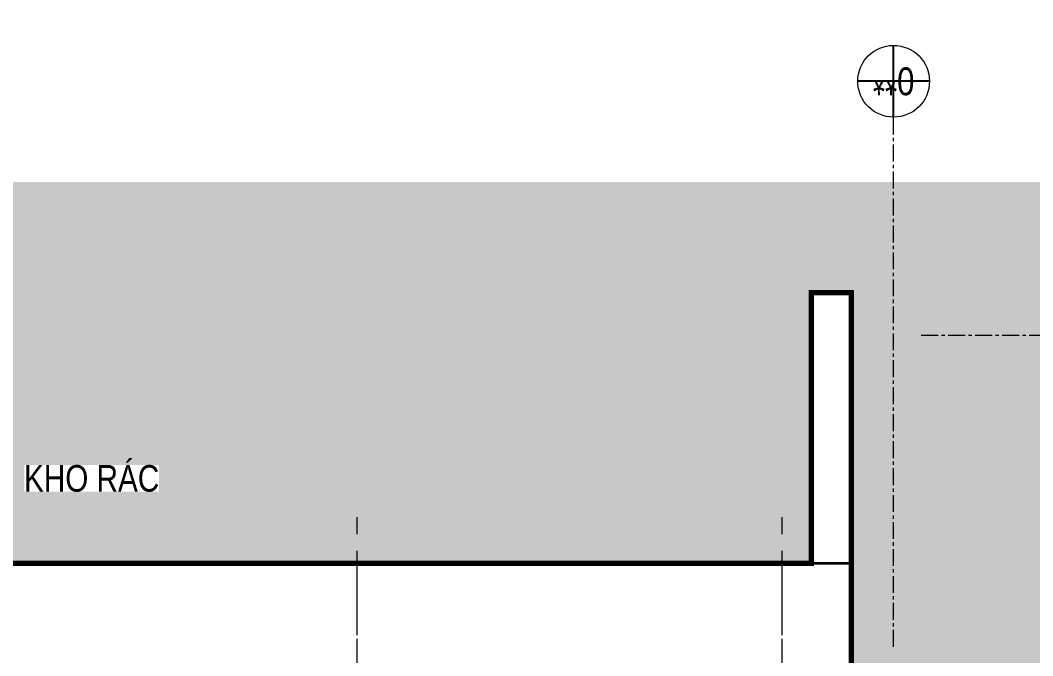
# Model space of a CAD drawing. Header units: millimetres. Extents: x -547695 to 905972, y -1055718 to 167349.
# Drawn here: x -510413 to -491351, y -751143 to -739170 of the extents above; entities that cross this region are included whole.
import ezdxf
from ezdxf.enums import TextEntityAlignment as Align
from ezdxf.xclip import XClip

# ---------------------------------------------------------------- set-up
doc = ezdxf.new("R2010")
doc.units = ezdxf.units.MM
doc.header["$XCLIPFRAME"] = 0
doc.linetypes.add('CENTER', pattern=[50.8, 31.75, -6.35, 6.35, -6.35])
doc.linetypes.add('HIDDEN', pattern=[9.525, 6.35, -3.175])
doc.layers.get('DEFPOINTS').update_dxf_attribs({"color": 1, "lineweight": 25})
for name, color, linetype, lineweight in [('A-GRID', 250, 'CENTER', 15), ('A-HEVY', 111, 'Continuous', 35), ('A-HIDD', 45, 'HIDDEN', 9), ('A-PATT', 252, 'Continuous', 9), ('A-SYMBOLS', 10, 'Continuous', 13), ('A-TEXT', 255, 'Continuous', 25)]:
    doc.layers.add(name, color=color, linetype=linetype, lineweight=lineweight)
doc.styles.add('VTK_Arial', font='arial.ttf', dxfattribs={"width": 0.8})
doc.styles.add('VTK_Arial_3.5 mm', font='arial.ttf', dxfattribs={"width": 0.8, "height": 3.5})

# ---------------------------------------------------------------- blocks, each defined once
blk = doc.blocks.new('*U301')
blk.add_wipeout([(4.5, 0), (4.46, -0.56), (4.36, -1.12), (4.18, -1.66), (3.94, -2.17), (3.64, -2.65), (3.28, -3.08), (2.87, -3.47), (2.41, -3.8), (1.92, -4.07), (1.39, -4.28), (0.84, -4.42), (0.28, -4.49), (-0.28, -4.49), (-0.84, -4.42), (-1.39, -4.28), (-1.92, -4.07), (-2.41, -3.8), (-2.87, -3.47), (-3.28, -3.08), (-3.64, -2.65), (-3.94, -2.17), (-4.18, -1.66), (-4.36, -1.12), (-4.46, -0.56), (-4.5, 0), (-4.46, 0.56), (-4.36, 1.12), (-4.18, 1.66), (-3.94, 2.17), (-3.64, 2.65), (-3.28, 3.08), (-2.87, 3.47), (-2.41, 3.8), (-1.92, 4.07), (-1.39, 4.28), (-0.84, 4.42), (-0.28, 4.49), (0.28, 4.49), (0.84, 4.42), (1.39, 4.28), (1.92, 4.07), (2.41, 3.8), (2.87, 3.47), (3.28, 3.08), (3.64, 2.65), (3.94, 2.17), (4.18, 1.66), (4.36, 1.12), (4.46, 0.56)])
blk.add_circle((0, 0), 4.5)
at = {"layer": 'DEFPOINTS', "color": 250}
for p, q in [((0, 4.5), (0, -4.5)), ((-4.5, 0), (4.5, 0))]:
    blk.add_line(p, q, dxfattribs=at)
at = {"color": 7, "style": 'VTK_Arial_3.5 mm', "width": 0.8}
blk.add_attdef('X12', text='', height=3.5, dxfattribs=at).set_placement((0, 0), align=Align.MIDDLE_CENTER)
blk = doc.blocks.new('E57U')
at = {"layer": 'A-GRID', "ltscale": 10}
for points in [[(-10505, -5958), (-10505, 4021)], [(-9985, -85), (-5, -85)]]:
    blk.add_lwpolyline(points, dxfattribs=at)
at = {"layer": 'A-SYMBOLS', "xscale": 150, "yscale": 150, "zscale": 150, "rotation": 180}
blk.add_blockref('*U301', (-10505, 4696), dxfattribs=at).add_auto_attribs({'X12': '0**'})
blk = doc.blocks.new('ERYUJH76Y')
at = {"layer": 'A-GRID', "ltscale": 50}
for points in [[(1300, 3348), (1300, 25452)], [(-8000, 3348), (-8000, 25008)], [(0, 3348), (0, 25008)]]:
    blk.add_lwpolyline(points, dxfattribs=at)
blk = doc.blocks.new('RHRTHRHRT')
at = {"layer": 'A-GRID'}
ref = blk.add_blockref('ERYUJH76Y', (-1300, -21728), dxfattribs=at)
XClip(ref).set_block_clipping_path([(-32069.3798585372, 5005.1306604635), (6367.1031573832, 26504.5361301411)])
blk = doc.blocks.new('E5T7U78')
at = {"layer": 'A-HIDD', "ltscale": 100, "const_width": 50}
for points in [[(43426, -10930), (2322, -10930)], [(43426, -10930), (43426, -43748)]]:
    blk.add_lwpolyline(points, dxfattribs=at)
blk = doc.blocks.new('RTHT')
at = {"layer": 'A-GRID'}
ref = blk.add_blockref('ERYUJH76Y', (-1300, -22228), dxfattribs=at)
XClip(ref).set_block_clipping_path([(-32069.3798585372, 2638.0616936019), (6367.444357333, 23284.7389338857)])

msp = doc.modelspace()

# ---------------------------------------------------------------- hatches: boundary and pattern name
at = {"layer": 'A-TEXT', "true_color": 0xffffff, "transparency": 33554528}
h = msp.add_hatch(color=7, dxfattribs=at)
h.dxf.hatch_style = 1
h.paths.add_polyline_path([(-520319.2, -742219.9), (-520319.5, -749400.6), (-495519.2, -749400.5), (-495519.2, -744301), (-494769.2, -744301), (-494769.2, -782218.8), (-483860.6, -782218.8), (-483861, -742219.9)])

# ---------------------------------------------------------------- next in the draw order: block references
at = {"layer": 'A-SYMBOLS'}
msp.add_blockref('E57U', (-483464.7, -745016.4), dxfattribs=at)

# ---------------------------------------------------------------- next in the draw order: block references
at = {"layer": 'A-HEVY'}
msp.add_blockref('RHRTHRHRT', (-494769.2, -751811.3), dxfattribs=at)

# ---------------------------------------------------------------- next in the draw order: linework, layer by layer
at = {"layer": 'A-HEVY', "color": 1, "const_width": 100}
msp.add_lwpolyline([(-520319.2, -739219.9), (-520319.5, -749400.6), (-495519.2, -749400.5), (-495519.2, -744301), (-494769.2, -744301), (-494769.2, -782218.8)], dxfattribs=at)

# ---------------------------------------------------------------- next in the draw order: block references
at = {"layer": 'A-PATT'}
msp.add_blockref('E5T7U78', (-538195.2, -738470.8), dxfattribs=at)

# ---------------------------------------------------------------- next in the draw order: texts
at = {"layer": 'A-TEXT', "insert": (-509069.2, -747550.5), "char_height": 500, "width": 2538.883, "attachment_point": 2, "style": 'VTK_Arial', "bg_fill": 3, "box_fill_scale": 1, "bg_fill_color": 257, "bg_fill_transparency": 0}
msp.add_mtext('KHO RÁC', dxfattribs=at)

# ---------------------------------------------------------------- next in the draw order: block references
at = {"layer": 'A-HEVY'}
msp.add_blockref('RTHT', (-494769.2, -751311.3), dxfattribs=at)

doc.saveas('drawing.dxf')
